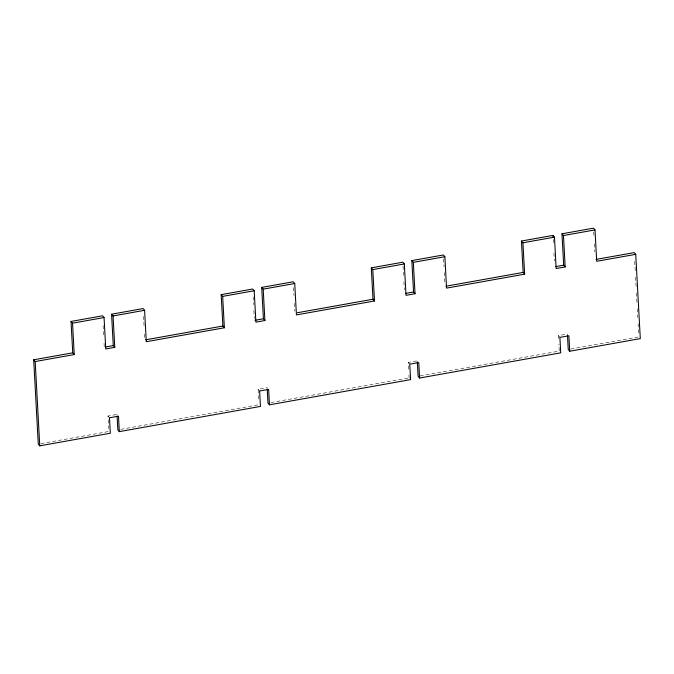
<?xml version="1.0" encoding="UTF-8"?>
<svg xmlns="http://www.w3.org/2000/svg" width="674" height="674" viewBox="0 0 674 674"><rect width="100%" height="100%" fill="white"/><g stroke="black" fill="none" stroke-linecap="round" stroke-linejoin="round"><path stroke-width="0.51" stroke-dasharray="3.37 2.53" d="M108.042 417.004L107.992 416.035L116.998 414.426L117.992 415.588M258.648 398.898L258.125 389.235L267.131 387.626L267.19 388.595M408.629 369.2L408.259 362.435L417.273 360.826L417.324 361.795M558.552 338.533L558.401 335.635L567.407 334.026M40.912 443.618L108.826 431.495M120.781 429.363L258.968 404.695M270.914 402.563L409.101 377.895L410.592 379.631M420.071 375.932L559.235 351.095L558.872 344.33M570.886 349.014L638.809 336.89M558.401 335.635L559.892 337.371M408.259 362.435L409.758 364.171M258.125 389.235L259.616 390.979M107.992 416.035L109.483 417.779M634.714 261.377L635.237 271.032M635.574 277.183L636.096 286.838M636.433 292.988L636.955 302.643M637.284 308.793L637.764 317.572M638.093 323.714L638.615 333.377M593.718 232.092L593.929 236.018M594.358 243.87L594.78 251.714M553.186 239.329L553.497 245.218M553.927 253.07L554.348 260.914M443.585 258.892L444.006 266.744M444.326 272.633L444.857 282.44M403.044 266.129L403.574 275.944M403.894 281.833L404.324 289.677M408.941 374.997L409.101 377.895M293.552 287.655L293.982 295.507M294.403 303.359L294.833 311.203M253.121 296.855L253.55 304.707M253.871 310.596L254.292 318.44M143.528 316.418L144.059 326.233M144.48 334.085L144.8 339.966M116.998 414.426L117.049 415.395M103.097 325.618L103.627 335.433M104.049 343.285L104.268 347.203M108.202 419.902L108.674 428.597"/><path stroke-width="1.01" d="M72.733 352.831L33.7 359.798L35.191 361.542L74.224 354.575L72.733 352.831L71.031 321.439L102.566 315.811L104.057 317.547L105.759 348.947L114.765 347.337L113.063 315.938L111.572 314.202L143.099 308.574L144.59 310.31L146.292 341.71L224.366 327.775L222.664 296.375L221.173 294.639L252.699 289.011L254.191 290.747L255.893 322.147L264.899 320.538L263.197 289.138L261.706 287.402L293.232 281.774L294.732 283.51L296.434 314.91L374.5 300.975L372.798 269.575L371.307 267.839L402.833 262.203L404.324 263.947L406.026 295.347L415.032 293.738L413.339 262.338L411.839 260.602L443.374 254.974L444.865 256.71L446.567 288.11L524.633 274.175L522.931 242.775L521.44 241.031L552.966 235.403L554.466 237.147L556.16 268.538L565.174 266.938L563.472 235.538L561.981 233.794L593.508 228.166L594.999 229.91L596.701 261.31L635.734 254.334L640.3 338.626L569.732 351.221L568.241 349.486L567.457 334.995M71.031 321.439L72.531 323.175L104.057 317.547M113.063 315.938L144.59 310.31M222.664 296.375L254.191 290.747M263.197 289.138L294.732 283.51M372.798 269.575L404.324 263.947M413.339 262.338L444.865 256.71M522.931 242.775L554.466 237.147M563.472 235.538L594.999 229.91M105.388 347L113.274 345.594L114.765 347.337M145.618 339.822L222.867 326.031L224.366 327.775M254.966 320.302L263.408 318.794L264.899 320.538M297.377 312.736L373.008 299.231L374.5 300.975M405.664 293.401L413.541 291.994L415.032 293.738M445.885 286.223L523.142 272.431L524.633 274.175M555.797 266.601L563.675 265.194L565.174 266.938M596.018 259.423L634.242 252.598L635.734 254.334M33.7 359.798L38.266 444.09L39.758 445.834L110.325 433.23L109.483 417.779L118.489 416.17L119.332 431.63L260.459 406.43L259.616 390.979L268.631 389.37L269.465 404.821L410.592 379.631L409.758 364.171L418.765 362.57L419.599 378.021L560.726 352.831L559.892 337.371L568.898 335.77L569.732 351.221M419.599 378.021L418.107 376.286L417.324 361.795M269.465 404.821L267.974 403.086L267.241 389.564M119.332 431.63L117.84 429.886L117.108 416.363M561.981 233.794L563.675 265.194M552.966 235.403L553.076 237.366M521.44 241.031L523.142 272.431M411.839 260.602L413.541 291.994M371.307 267.839L373.008 299.231M261.706 287.402L263.408 318.794M221.173 294.639L222.867 326.031M111.572 314.202L113.274 345.594M72.531 323.175L74.224 354.575M35.191 361.542L39.758 445.834"/></g></svg>
